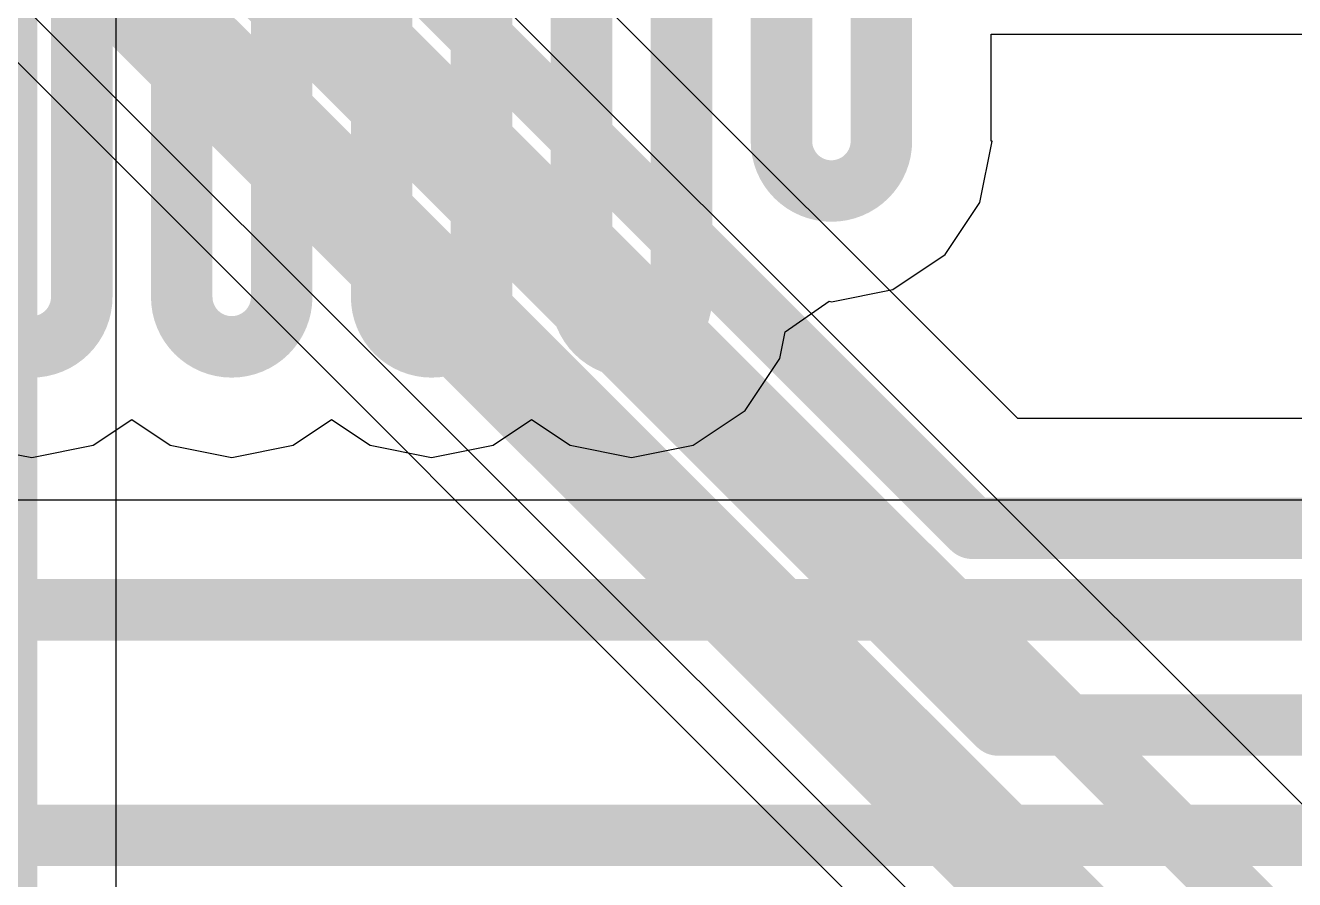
# Model space of a CAD drawing. Header units: inches. Extents: x 0 to 5271, y 0 to 5417.
# Drawn here: x 68.591 to 72.784, y 67.891 to 70.715 of the extents above; entities that cross this region are included whole.
import ezdxf

# ---------------------------------------------------------------- set-up
doc = ezdxf.new("R2010")
doc.units = ezdxf.units.IN
for name, color, linetype in [('L3_SIG1', 76, 'Continuous'), ('L5_GND2', 156, 'Continuous'), ('L6_SIG2', 130, 'Continuous'), ('L7_GND3', 216, 'Continuous'), ('Top Layer', 1, 'Continuous')]:
    doc.layers.add(name, color=color, linetype=linetype)

msp = doc.modelspace()

# ---------------------------------------------------------------- linework, layer by layer
at = {"layer": 'L3_SIG1'}
for p, q in [((60.02711134, 79.12932357999999), (71.72180474, 67.43463272)), ((71.86983086, 69.41517739999999), (69.37491078, 71.91010002)), ((81.24798584, 69.41517739999999), (71.86983086, 69.41517739999999))]:
    msp.add_line(p, q, dxfattribs=at)
for points in [[(54.26364052, 85.4055442, 0.2032, 0.2032, 0), (71.97818471999999, 67.691, 0.2032, 0.2032, 0)], [(54.90214571999999, 85.30585427999999, 0.2032, 0.2032, 0), (71.80579999999999, 68.4022, 0.2032, 0.2032, 0)], [(55.56361251999999, 85.20864848, 0.2032, 0.2032, 0), (71.71965082, 69.05261018, 0.2032, 0.2032, 0)], [(71.71965082, 69.05261018, 0.2032, 0.2032, 0), (81.39816841999999, 69.05261018, 0.2032, 0.2032, 0)], [(71.80579999999999, 68.4022, 0.2032, 0.2032, 0), (83.18499999999999, 68.4022, 0.2032, 0.2032, 0)]]:
    msp.add_lwpolyline(points, format="xyseb", dxfattribs=at)
for points in [[(71.66885081999999, 69.05261018, 0.1016, 0.1016, 1), (71.77045082, 69.05261018, 0.1016, 0.1016, 1)], [(71.66885081999999, 69.05261018, 0.1016, 0.1016, 1), (71.77045082, 69.05261018, 0.1016, 0.1016, 1)], [(71.755, 68.4022, 0.1016, 0.1016, 1), (71.8566, 68.4022, 0.1016, 0.1016, 1)], [(71.755, 68.4022, 0.1016, 0.1016, 1), (71.8566, 68.4022, 0.1016, 0.1016, 1)]]:
    msp.add_lwpolyline(points, format="xyseb", close=True, dxfattribs=at)
at = {"layer": 'L5_GND2'}
msp.add_line((68.89176721999999, 61.74130654), (68.89176721999999, 71.9581873), dxfattribs=at)
msp.add_lwpolyline([(68.52919999999999, 61.32040059999999, 0.2032, 0.2032, 0), (68.52919999999999, 71.9582, 0.2032, 0.2032, 0)], format="xyseb", dxfattribs=at)
at = {"layer": 'L6_SIG2'}
for p, q in [((71.78176651999999, 70.33228757999998), (71.78176651999999, 70.68578953999999)), ((71.78176651999999, 70.68578953999999), (72.96970928, 70.68578953999999)), ((71.74458854, 70.1291206), (71.78499993999999, 70.33228757999998)), ((71.78499993999999, 70.33228757999998), (71.78176651999999, 70.33228757999998)), ((71.62950368, 69.95688320000001), (71.74458854, 70.1291206)), ((71.45726628, 69.84179834), (71.62950368, 69.95688320000001)), ((71.2540993, 69.80138694), (71.45726628, 69.84179834)), ((71.10173486, 69.70220502), (71.24709397999999, 69.8027814)), ((71.24709397999999, 69.8027814), (71.2540993, 69.80138694)), ((71.08418854, 69.6139959), (71.10173486, 69.70220502)), ((70.96910367999999, 69.44175849999999), (71.08418854, 69.6139959)), ((70.79686627999999, 69.32667364), (70.96910367999999, 69.44175849999999)), ((68.81566628, 69.32667364), (68.9426993, 69.41155282)), ((68.9426993, 69.41155282), (69.06973232, 69.32667364)), ((69.47606628, 69.32667364), (69.6030993, 69.41155282)), ((69.6030993, 69.41155282), (69.73013232, 69.32667364)), ((70.13646628, 69.32667364), (70.26349929999999, 69.41155282)), ((70.26349929999999, 69.41155282), (70.39053231999999, 69.32667364)), ((68.40933232, 69.32667364), (68.6124993, 69.28626224)), ((68.6124993, 69.28626224), (68.81566628, 69.32667364)), ((69.06973232, 69.32667364), (69.27289929999999, 69.28626224)), ((69.27289929999999, 69.28626224), (69.47606628, 69.32667364)), ((69.73013232, 69.32667364), (69.9332993, 69.28626224)), ((69.9332993, 69.28626224), (70.13646628, 69.32667364)), ((70.39053231999999, 69.32667364), (70.5936993, 69.28626224)), ((70.5936993, 69.28626224), (70.79686627999999, 69.32667364))]:
    msp.add_line(p, q, dxfattribs=at)
for points in [[(68.77759929999999, 69.81716288, 0.2032, 0.2032, 0), (68.77759929999999, 71.13725676, 0.2032, 0.2032, 0)], [(69.1077993, 69.81716288, 0.2032, 0.2032, 0), (69.1077993, 71.13725676, 0.2032, 0.2032, 0)], [(69.43799929999999, 69.81716288, 0.2032, 0.2032, 0), (69.43799929999999, 71.13725676, 0.2032, 0.2032, 0)], [(69.7681993, 69.81716288, 0.2032, 0.2032, 0), (69.7681993, 71.13725676, 0.2032, 0.2032, 0)], [(70.0983993, 69.81716288, 0.2032, 0.2032, 0), (70.0983993, 71.13725676, 0.2032, 0.2032, 0)], [(70.4285993, 69.81716288, 0.2032, 0.2032, 0), (70.4285993, 71.13725676, 0.2032, 0.2032, 0)], [(70.75879929999999, 69.81716288, 0.2032, 0.2032, 0), (70.75879929999999, 71.13725676, 0.2032, 0.2032, 0)], [(71.0889993, 70.33228757999998, 0.2032, 0.2032, 0), (71.0889993, 71.13725676, 0.2032, 0.2032, 0)], [(71.4191993, 70.33228757999998, 0.2032, 0.2032, 0), (71.4191993, 70.84515676, 0.2032, 0.2032, 0)], [(71.4191993, 70.33228757999998, 0.2032, 0.2032, -0.9999999999999999), (71.0889993, 70.33228757999998, 0.2032, 0.2032, 0)], [(68.77759929999999, 69.81716288, 0.2032, 0.2032, -0.9999999999999999), (68.4473993, 69.81716288, 0.2032, 0.2032, 0)], [(69.43799929999999, 69.81716288, 0.2032, 0.2032, -0.9999999999999999), (69.1077993, 69.81716288, 0.2032, 0.2032, 0)], [(70.0983993, 69.81716288, 0.2032, 0.2032, -0.9999999999999999), (69.7681993, 69.81716288, 0.2032, 0.2032, 0)], [(70.75879929999999, 69.81716288, 0.2032, 0.2032, -0.9999999999999999), (70.4285993, 69.81716288, 0.2032, 0.2032, 0)]]:
    msp.add_lwpolyline(points, format="xyseb", dxfattribs=at)
for points in [[(71.0381993, 70.33228757999998, 0.1016, 0.1016, 1), (71.13979929999999, 70.33228757999998, 0.1016, 0.1016, 1)], [(71.0381993, 70.33228757999998, 0.1016, 0.1016, 1), (71.13979929999999, 70.33228757999998, 0.1016, 0.1016, 1)], [(71.3683993, 70.33228757999998, 0.1016, 0.1016, 1), (71.4699993, 70.33228757999998, 0.1016, 0.1016, 1)], [(71.3683993, 70.33228757999998, 0.1016, 0.1016, 1), (71.4699993, 70.33228757999998, 0.1016, 0.1016, 1)], [(68.7267993, 69.81716288, 0.1016, 0.1016, 1), (68.82839929999999, 69.81716288, 0.1016, 0.1016, 1)], [(68.7267993, 69.81716288, 0.1016, 0.1016, 1), (68.82839929999999, 69.81716288, 0.1016, 0.1016, 1)], [(69.0569993, 69.81716288, 0.1016, 0.1016, 1), (69.1585993, 69.81716288, 0.1016, 0.1016, 1)], [(69.0569993, 69.81716288, 0.1016, 0.1016, 1), (69.1585993, 69.81716288, 0.1016, 0.1016, 1)], [(69.38719929999999, 69.81716288, 0.1016, 0.1016, 1), (69.4887993, 69.81716288, 0.1016, 0.1016, 1)], [(69.38719929999999, 69.81716288, 0.1016, 0.1016, 1), (69.4887993, 69.81716288, 0.1016, 0.1016, 1)], [(69.7173993, 69.81716288, 0.1016, 0.1016, 1), (69.81899929999999, 69.81716288, 0.1016, 0.1016, 1)], [(69.7173993, 69.81716288, 0.1016, 0.1016, 1), (69.81899929999999, 69.81716288, 0.1016, 0.1016, 1)], [(70.04759929999999, 69.81716288, 0.1016, 0.1016, 1), (70.14919929999999, 69.81716288, 0.1016, 0.1016, 1)], [(70.04759929999999, 69.81716288, 0.1016, 0.1016, 1), (70.14919929999999, 69.81716288, 0.1016, 0.1016, 1)], [(70.3777993, 69.81716288, 0.1016, 0.1016, 1), (70.4793993, 69.81716288, 0.1016, 0.1016, 1)], [(70.3777993, 69.81716288, 0.1016, 0.1016, 1), (70.4793993, 69.81716288, 0.1016, 0.1016, 1)], [(70.7079993, 69.81716288, 0.1016, 0.1016, 1), (70.8095993, 69.81716288, 0.1016, 0.1016, 1)], [(70.7079993, 69.81716288, 0.1016, 0.1016, 1), (70.8095993, 69.81716288, 0.1016, 0.1016, 1)]]:
    msp.add_lwpolyline(points, format="xyseb", close=True, dxfattribs=at)
at = {"layer": 'L7_GND3'}
for p, q in [((74.87218198, 66.07716781999999), (59.41756722, 81.53178512)), ((58.55853667999999, 80.80566008), (78.5659465, 60.7982528))]:
    msp.add_line(p, q, dxfattribs=at)
for points in [[(59.055, 81.38160254, 0.2032, 0.2032, 0), (74.72200193999998, 65.7146006, 0.2032, 0.2032, 0)], [(58.65525988, 81.22168667999999, 0.2032, 0.2032, 0), (78.82232647999999, 61.05462007999999, 0.2032, 0.2032, 0)]]:
    msp.add_lwpolyline(points, format="xyseb", dxfattribs=at)
at = {"layer": 'Top Layer'}
msp.add_line((74.93221234, 69.1457723), (67.32098803999999, 69.1457723), dxfattribs=at)
for points in [[(61.56959491999999, 68.78320507999999, 0.2032, 0.2032, 0), (75.08239492, 68.78320507999999, 0.2032, 0.2032, 0)], [(61.15425412, 68.03766428, 0.2032, 0.2032, 0), (74.94645412, 68.03766428, 0.2032, 0.2032, 0)]]:
    msp.add_lwpolyline(points, format="xyseb", dxfattribs=at)

doc.saveas('drawing.dxf')
